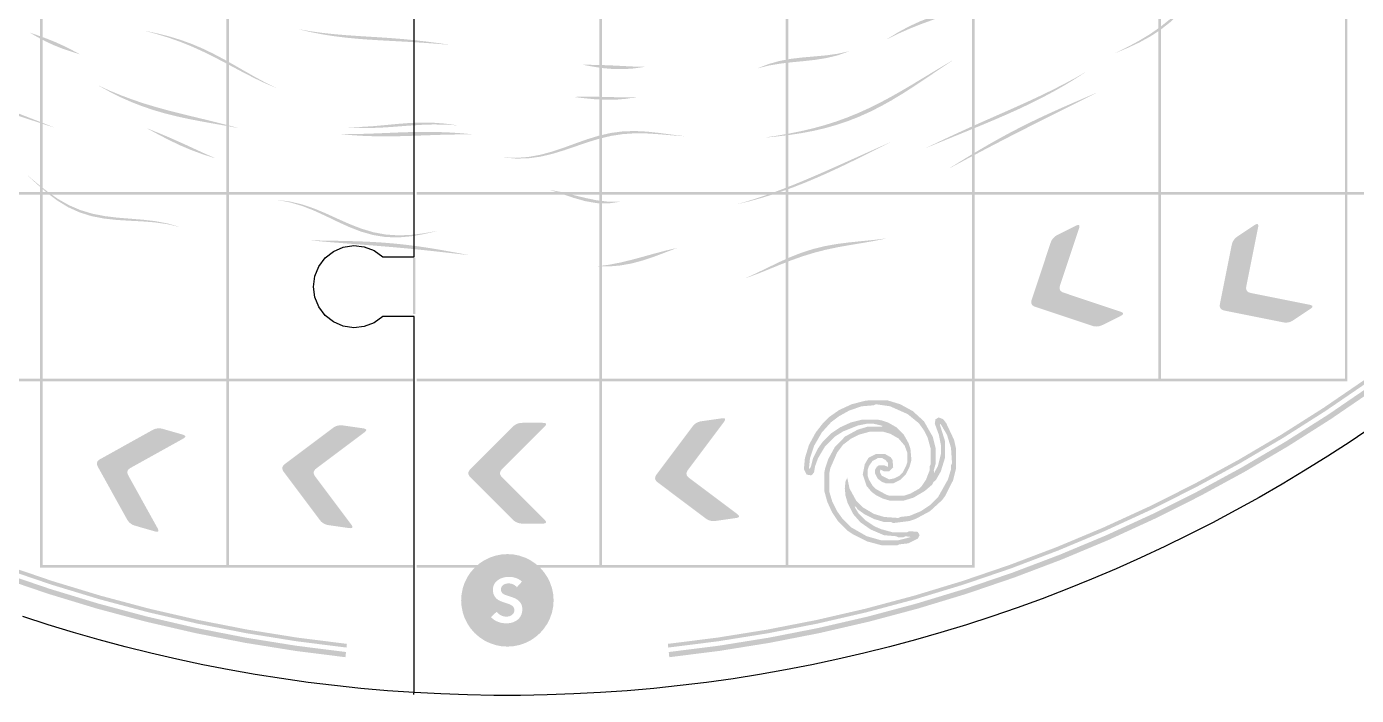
# Model space of a CAD drawing. Header units: millimetres. Extents: x 5 to 723, y 130 to 425.
# Drawn here: x 471.8 to 638.4, y 196.7 to 280.5 of the extents above; entities that cross this region are included whole.
import ezdxf

# ---------------------------------------------------------------- set-up
doc = ezdxf.new("R2010")
doc.units = ezdxf.units.MM
doc.layers.add('CUT', color=1, linetype='Continuous')
doc.layers.add('RASTER', color=7, linetype='Continuous')

msp = doc.modelspace()

# ---------------------------------------------------------------- hatches: boundary and pattern name
at = {"layer": 'RASTER'}
for points in [[(511.714, 201.513), (505.413, 202.307), (499.144, 203.313), (492.912, 204.531), (486.725, 205.959), (480.589, 207.596), (474.513, 209.439), (468.502, 211.487), (462.564, 213.737), (456.706, 216.187), (450.934, 218.834), (445.255, 221.675), (439.675, 224.706), (434.201, 227.924), (428.84, 231.326), (423.596, 234.907), (418.477, 238.664), (413.487, 242.592), (408.634, 246.686), (403.922, 250.943), (399.356, 255.356), (394.943, 259.922), (390.686, 264.634), (386.592, 269.487), (382.664, 274.477), (378.907, 279.596), (375.326, 284.84), (371.924, 290.201), (368.706, 295.675), (365.675, 301.255), (362.834, 306.934), (360.187, 312.706), (357.737, 318.564), (355.487, 324.502), (353.439, 330.513), (351.596, 336.589), (349.959, 342.725), (348.531, 348.912), (347.313, 355.144), (346.307, 361.413), (345.513, 367.714), (346.163, 367.784), (346.954, 361.506), (347.957, 355.258), (349.17, 349.048), (350.593, 342.882), (352.224, 336.768), (354.061, 330.713), (356.102, 324.723), (358.345, 318.806), (360.786, 312.969), (363.424, 307.217), (366.254, 301.557), (369.275, 295.997), (372.482, 290.542), (375.872, 285.199), (379.441, 279.974), (383.185, 274.872), (387.099, 269.9), (391.179, 265.064), (395.42, 260.368), (399.818, 255.818), (404.368, 251.42), (409.064, 247.179), (413.9, 243.099), (418.872, 239.185), (423.974, 235.441), (429.199, 231.872), (434.542, 228.482), (439.997, 225.275), (445.557, 222.254), (451.217, 219.424), (456.969, 216.786), (462.806, 214.345), (468.723, 212.102), (474.713, 210.061), (480.768, 208.224), (486.882, 206.593), (493.048, 205.17), (499.258, 203.957), (505.506, 202.954), (511.784, 202.163)], [(511.845, 202.72), (505.586, 203.509), (499.356, 204.508), (493.165, 205.718), (487.018, 207.137), (480.922, 208.763), (474.885, 210.595), (468.913, 212.63), (463.014, 214.865), (457.193, 217.299), (451.459, 219.929), (445.817, 222.751), (440.273, 225.763), (434.834, 228.96), (429.507, 232.34), (424.298, 235.898), (419.211, 239.631), (414.254, 243.533), (409.432, 247.601), (404.751, 251.83), (400.215, 256.215), (395.83, 260.751), (391.601, 265.432), (387.533, 270.254), (383.631, 275.211), (379.898, 280.298), (376.34, 285.507), (372.96, 290.834), (369.763, 296.273), (366.751, 301.817), (363.929, 307.459), (361.299, 313.193), (358.865, 319.014), (356.63, 324.913), (354.595, 330.885), (352.763, 336.922), (351.137, 343.018), (349.718, 349.165), (348.508, 355.356), (347.509, 361.586), (346.72, 367.845), (347.185, 367.895), (347.971, 361.652), (348.968, 355.438), (350.175, 349.262), (351.59, 343.13), (353.213, 337.05), (355.039, 331.028), (357.069, 325.071), (359.299, 319.187), (361.727, 313.381), (364.35, 307.661), (367.165, 302.032), (370.169, 296.503), (373.359, 291.078), (376.73, 285.764), (380.279, 280.568), (384.002, 275.494), (387.895, 270.549), (391.953, 265.739), (396.171, 261.069), (400.545, 256.545), (405.069, 252.171), (409.739, 247.953), (414.549, 243.895), (419.494, 240.002), (424.568, 236.279), (429.764, 232.73), (435.078, 229.359), (440.503, 226.169), (446.032, 223.165), (451.661, 220.35), (457.381, 217.727), (463.187, 215.299), (469.071, 213.069), (475.028, 211.039), (481.05, 209.213), (487.13, 207.59), (493.262, 206.175), (499.438, 204.968), (505.652, 203.971), (511.895, 203.185)], [(717.28, 367.845), (716.491, 361.586), (715.492, 355.356), (714.282, 349.165), (712.863, 343.018), (711.237, 336.922), (709.405, 330.885), (707.37, 324.913), (705.135, 319.014), (702.701, 313.193), (700.071, 307.459), (697.249, 301.817), (694.237, 296.273), (691.04, 290.834), (687.66, 285.507), (684.102, 280.298), (680.369, 275.211), (676.467, 270.254), (672.399, 265.432), (668.17, 260.751), (663.785, 256.215), (659.249, 251.83), (654.568, 247.601), (649.746, 243.533), (644.789, 239.631), (639.702, 235.898), (634.493, 232.34), (629.166, 228.96), (623.727, 225.763), (618.183, 222.751), (612.541, 219.929), (606.807, 217.299), (600.986, 214.865), (595.087, 212.63), (589.115, 210.595), (583.078, 208.763), (576.982, 207.137), (570.835, 205.718), (564.644, 204.508), (558.414, 203.509), (552.155, 202.72), (552.105, 203.185), (558.348, 203.971), (564.562, 204.968), (570.738, 206.175), (576.87, 207.59), (582.95, 209.213), (588.972, 211.039), (594.929, 213.069), (600.813, 215.299), (606.619, 217.727), (612.339, 220.35), (617.968, 223.165), (623.497, 226.169), (628.922, 229.359), (634.236, 232.73), (639.432, 236.279), (644.506, 240.002), (649.451, 243.895), (654.261, 247.953), (658.931, 252.171), (663.455, 256.545), (667.829, 261.069), (672.047, 265.739), (676.105, 270.549), (679.998, 275.494), (683.721, 280.568), (687.27, 285.764), (690.641, 291.078), (693.831, 296.503), (696.835, 302.032), (699.65, 307.661), (702.273, 313.381), (704.701, 319.187), (706.931, 325.071), (708.961, 331.028), (710.787, 337.05), (712.41, 343.13), (713.825, 349.262), (715.032, 355.438), (716.029, 361.652), (716.815, 367.895)], [(718.487, 367.714), (717.693, 361.413), (716.687, 355.144), (715.469, 348.912), (714.041, 342.725), (712.404, 336.589), (710.561, 330.513), (708.513, 324.502), (706.263, 318.564), (703.813, 312.706), (701.166, 306.934), (698.325, 301.255), (695.294, 295.675), (692.076, 290.201), (688.674, 284.84), (685.093, 279.596), (681.336, 274.477), (677.408, 269.487), (673.314, 264.634), (669.057, 259.922), (664.644, 255.356), (660.078, 250.943), (655.366, 246.686), (650.513, 242.592), (645.523, 238.664), (640.404, 234.907), (635.16, 231.326), (629.799, 227.924), (624.325, 224.706), (618.745, 221.675), (613.066, 218.834), (607.294, 216.187), (601.436, 213.737), (595.498, 211.487), (589.487, 209.439), (583.411, 207.596), (577.275, 205.959), (571.088, 204.531), (564.856, 203.313), (558.587, 202.307), (552.286, 201.513), (552.216, 202.163), (558.494, 202.954), (564.742, 203.957), (570.952, 205.17), (577.118, 206.593), (583.232, 208.224), (589.287, 210.061), (595.277, 212.102), (601.194, 214.345), (607.031, 216.786), (612.783, 219.424), (618.443, 222.254), (624.003, 225.275), (629.458, 228.482), (634.801, 231.872), (640.026, 235.441), (645.128, 239.185), (650.1, 243.099), (654.936, 247.179), (659.632, 251.42), (664.182, 255.818), (668.58, 260.368), (672.821, 265.064), (676.901, 269.9), (680.815, 274.872), (684.559, 279.974), (688.128, 285.199), (691.518, 290.542), (694.725, 295.997), (697.746, 301.557), (700.576, 307.217), (703.214, 312.969), (705.655, 318.806), (707.898, 324.723), (709.939, 330.713), (711.776, 336.768), (713.407, 342.882), (714.83, 349.048), (716.043, 355.258), (717.046, 361.506), (717.837, 367.784)], [(619.393, 285.951), (618.412, 284.664), (617.394, 283.408), (616.315, 282.216), (615.157, 281.116), (613.913, 280.124), (612.582, 279.247), (611.176, 278.477), (609.715, 277.794), (608.221, 277.17), (608.21, 277.186), (609.647, 277.89), (611.057, 278.642), (612.422, 279.463), (613.729, 280.366), (614.971, 281.355), (616.147, 282.427), (617.265, 283.566), (618.336, 284.754), (619.381, 285.965)], [(591.254, 283.336), (589.763, 282.812), (588.269, 282.31), (586.779, 281.814), (585.301, 281.307), (583.842, 280.776), (582.405, 280.205), (580.994, 279.582), (579.608, 278.902), (579.601, 278.919), (580.926, 279.733), (582.282, 280.467), (583.679, 281.112), (585.121, 281.668), (586.608, 282.145), (588.133, 282.566), (589.684, 282.957), (591.244, 283.353)], [(473.462, 282.762), (473.788, 282.762), (473.788, 259.738), (473.462, 259.738)], [(496.812, 282.762), (497.138, 282.762), (497.138, 259.738), (496.812, 259.738)], [(543.512, 282.762), (543.838, 282.762), (543.838, 259.738), (543.512, 259.738)], [(566.862, 282.762), (567.188, 282.762), (567.188, 259.738), (566.862, 259.738)], [(590.212, 282.762), (590.538, 282.762), (590.538, 259.738), (590.212, 259.738)], [(613.562, 282.762), (613.888, 282.762), (613.888, 259.738), (613.562, 259.738)], [(636.912, 282.762), (637.238, 282.762), (637.238, 259.738), (636.912, 259.738)], [(503.067, 272.758), (501.679, 273.351), (500.313, 274.002), (498.966, 274.693), (497.631, 275.401), (496.304, 276.108), (494.976, 276.794), (493.642, 277.443), (492.295, 278.043), (490.93, 278.587), (489.544, 279.074), (488.134, 279.507), (486.703, 279.896), (486.71, 279.913), (488.172, 279.6), (489.607, 279.237), (491.015, 278.812), (492.394, 278.315), (493.747, 277.746), (495.081, 277.109), (496.401, 276.414), (497.716, 275.679), (499.033, 274.923), (500.36, 274.171), (501.705, 273.447), (503.071, 272.776)], [(520.325, 278.507), (520.321, 278.507), (518.885, 278.588), (517.447, 278.665), (516.006, 278.744), (514.563, 278.834), (513.12, 278.945), (511.679, 279.085), (510.242, 279.264), (508.813, 279.489), (507.392, 279.764), (505.984, 280.093), (505.988, 280.111), (507.415, 279.865), (508.851, 279.668), (510.292, 279.513), (511.736, 279.391), (513.18, 279.29), (514.621, 279.2), (516.059, 279.111), (517.493, 279.012), (518.922, 278.897), (520.325, 278.762)], [(478.403, 277.004), (477.322, 277.341), (476.251, 277.707), (475.202, 278.122), (474.181, 278.593), (473.186, 279.117), (472.211, 279.676), (472.22, 279.692), (473.294, 279.317), (474.358, 278.929), (475.402, 278.509), (476.422, 278.046), (477.422, 277.545), (478.411, 277.02)], [(524.613, 278.19), (523.184, 278.31), (521.754, 278.415), (520.325, 278.507), (520.325, 278.762), (520.348, 278.76), (521.771, 278.598), (523.192, 278.413), (524.614, 278.208)], [(574.761, 277.343), (573.402, 276.867), (571.996, 276.526), (570.556, 276.295), (569.099, 276.135), (567.643, 275.996), (566.204, 275.828), (564.792, 275.59), (563.411, 275.252), (563.406, 275.27), (564.737, 275.778), (566.103, 276.16), (567.508, 276.422), (568.947, 276.593), (570.41, 276.718), (571.879, 276.852), (573.334, 277.051), (574.754, 277.36)], [(475.15, 267.841), (473.719, 268.312), (472.28, 268.779), (470.843, 269.259), (469.418, 269.771), (468.014, 270.334), (466.64, 270.959), (465.305, 271.656), (464.012, 272.428), (462.763, 273.273), (461.557, 274.184), (460.388, 275.146), (459.247, 276.145), (459.257, 276.161), (460.447, 275.239), (461.66, 274.35), (462.903, 273.504), (464.177, 272.709), (465.484, 271.969), (466.822, 271.285), (468.186, 270.651), (469.57, 270.059), (470.967, 269.498), (472.368, 268.954), (473.767, 268.412), (475.158, 267.858)], [(549.142, 275.408), (547.888, 275.226), (546.622, 275.132), (545.346, 275.141), (544.063, 275.249), (542.778, 275.437), (541.495, 275.67), (541.494, 275.689), (542.755, 275.669), (544.022, 275.638), (545.294, 275.587), (546.572, 275.52), (547.855, 275.457), (549.139, 275.427)], [(587.724, 276.19), (586.479, 275.36), (585.234, 274.517), (583.984, 273.673), (582.723, 272.838), (581.447, 272.024), (580.151, 271.243), (578.831, 270.506), (577.485, 269.823), (576.113, 269.203), (574.714, 268.649), (573.289, 268.167), (571.841, 267.755), (570.373, 267.411), (568.889, 267.129), (567.393, 266.902), (565.889, 266.72), (564.382, 266.571), (564.377, 266.589), (565.862, 266.818), (567.342, 267.076), (568.814, 267.374), (570.275, 267.717), (571.722, 268.113), (573.152, 268.565), (574.562, 269.075), (575.95, 269.64), (577.318, 270.259), (578.664, 270.926), (579.99, 271.633), (581.299, 272.371), (582.594, 273.132), (583.878, 273.906), (585.157, 274.681), (586.435, 275.451), (587.716, 276.206)], [(604.403, 274.734), (603.076, 273.882), (601.726, 273.067), (600.353, 272.291), (598.961, 271.551), (597.551, 270.845), (596.126, 270.169), (594.689, 269.52), (593.244, 268.892), (591.794, 268.28), (590.341, 267.68), (588.887, 267.085), (587.435, 266.493), (585.985, 265.898), (584.538, 265.299), (584.531, 265.317), (585.944, 265.991), (587.36, 266.656), (588.781, 267.311), (590.206, 267.957), (591.636, 268.595), (593.071, 269.229), (594.507, 269.863), (595.944, 270.502), (597.379, 271.152), (598.807, 271.818), (600.226, 272.506), (601.633, 273.221), (603.023, 273.967), (604.393, 274.749)], [(498.175, 267.781), (496.689, 268.052), (495.196, 268.315), (493.701, 268.583), (492.206, 268.87), (490.718, 269.19), (489.241, 269.554), (487.781, 269.973), (486.342, 270.455), (484.927, 271.003), (483.54, 271.618), (482.181, 272.296), (480.85, 273.031), (480.857, 273.048), (482.235, 272.42), (483.634, 271.843), (485.053, 271.315), (486.489, 270.835), (487.94, 270.397), (489.4, 269.994), (490.867, 269.617), (492.335, 269.257), (493.803, 268.903), (495.268, 268.547), (496.727, 268.181), (498.18, 267.799)], [(548.112, 271.619), (546.839, 271.418), (545.554, 271.308), (544.26, 271.293), (542.961, 271.363), (541.661, 271.492), (540.365, 271.644), (540.363, 271.662), (541.645, 271.681), (542.931, 271.677), (544.222, 271.652), (545.518, 271.621), (546.815, 271.606), (548.109, 271.637)], [(605.766, 272.145), (604.442, 271.476), (603.118, 270.813), (601.795, 270.152), (600.475, 269.493), (599.156, 268.834), (597.84, 268.173), (596.527, 267.51), (595.217, 266.842), (593.91, 266.17), (592.605, 265.492), (591.302, 264.809), (590.001, 264.12), (588.7, 263.426), (587.399, 262.727), (587.392, 262.744), (588.655, 263.525), (589.919, 264.296), (591.185, 265.052), (592.457, 265.792), (593.737, 266.51), (595.027, 267.207), (596.328, 267.881), (597.642, 268.534), (598.969, 269.167), (600.307, 269.782), (601.658, 270.385), (603.017, 270.978), (604.384, 271.568), (605.756, 272.16)], [(520.325, 268.103), (519.656, 268.059), (518.149, 267.943), (516.636, 267.836), (515.122, 267.771), (513.612, 267.775), (512.111, 267.87), (512.114, 267.888), (513.631, 267.9), (515.153, 267.99), (516.673, 268.126), (518.187, 268.27), (519.689, 268.387), (520.325, 268.413)], [(525.598, 268.103), (524.123, 268.194), (522.643, 268.208), (521.154, 268.157), (520.325, 268.103), (520.325, 268.413), (521.18, 268.448), (522.66, 268.429), (524.132, 268.32), (525.599, 268.122)], [(495.347, 263.991), (493.883, 264.456), (492.441, 264.986), (491.023, 265.586), (489.631, 266.25), (488.259, 266.962), (486.901, 267.693), (486.908, 267.711), (488.323, 267.137), (489.732, 266.543), (491.136, 265.922), (492.536, 265.281), (493.939, 264.634), (495.353, 264.009)], [(520.325, 266.795), (520.147, 266.788), (518.635, 266.743), (517.12, 266.718), (515.604, 266.725), (514.089, 266.77), (512.577, 266.863), (511.071, 267.008), (511.074, 267.027), (512.601, 267.01), (514.129, 267.037), (515.654, 267.09), (517.174, 267.155), (518.687, 267.217), (520.194, 267.263), (520.325, 267.264)], [(527.645, 266.958), (526.153, 266.963), (524.659, 266.94), (523.16, 266.897), (521.656, 266.843), (520.325, 266.795), (520.325, 267.264), (521.693, 267.281), (523.186, 267.265), (524.675, 267.209), (526.161, 267.112), (527.645, 266.977)], [(554.131, 266.735), (552.577, 266.849), (551.03, 266.983), (549.496, 267.082), (547.981, 267.099), (546.485, 267.003), (545.005, 266.779), (543.535, 266.431), (542.068, 265.985), (540.597, 265.482), (539.116, 264.976), (537.623, 264.522), (536.117, 264.172), (534.6, 263.967), (533.078, 263.934), (531.556, 264.076), (531.556, 264.095), (533.077, 264.029), (534.597, 264.135), (536.109, 264.406), (537.61, 264.813), (539.097, 265.312), (540.571, 265.85), (542.037, 266.368), (543.499, 266.813), (544.966, 267.145), (546.445, 267.338), (547.943, 267.389), (549.462, 267.314), (551.003, 267.149), (552.561, 266.943), (554.128, 266.753)], [(579.993, 265.973), (578.685, 265.322), (577.374, 264.668), (576.059, 264.016), (574.738, 263.37), (573.408, 262.736), (572.069, 262.118), (570.72, 261.522), (569.358, 260.951), (567.985, 260.41), (566.599, 259.902), (565.201, 259.43), (563.791, 258.997), (562.37, 258.604), (560.938, 258.251), (560.934, 258.269), (562.35, 258.685), (563.756, 259.138), (565.151, 259.625), (566.535, 260.14), (567.908, 260.681), (569.273, 261.242), (570.628, 261.819), (571.977, 262.408), (573.32, 263.004), (574.657, 263.604), (575.992, 264.205), (577.324, 264.804), (578.655, 265.4), (579.986, 265.99)], [(490.863, 255.389), (489.367, 255.735), (487.824, 255.952), (486.242, 256.076), (484.636, 256.157), (483.025, 256.257), (481.433, 256.433), (479.882, 256.738), (478.392, 257.206), (476.973, 257.853), (475.63, 258.67), (474.356, 259.629), (473.135, 260.683), (471.942, 261.776), (471.95, 261.793), (473.173, 260.767), (474.422, 259.776), (475.719, 258.874), (477.079, 258.103), (478.508, 257.489), (480.002, 257.039), (481.549, 256.735), (483.132, 256.543), (484.728, 256.413), (486.315, 256.286), (487.875, 256.105), (489.395, 255.823), (490.869, 255.407)], [(546.102, 258.528), (544.672, 258.324), (543.22, 258.356), (541.754, 258.606), (540.287, 259.021), (538.826, 259.519), (537.378, 259.999), (537.378, 260.018), (538.814, 259.734), (540.264, 259.381), (541.723, 259.018), (543.189, 258.715), (544.651, 258.539), (546.1, 258.546)], [(450.112, 259.738), (473.788, 259.738), (473.788, 259.412), (450.112, 259.412)], [(473.462, 259.738), (497.138, 259.738), (497.138, 259.412), (473.462, 259.412)], [(473.462, 259.412), (473.788, 259.412), (473.788, 236.388), (473.462, 236.388)], [(496.812, 259.738), (520.162, 259.738), (520.162, 259.412), (496.812, 259.412)], [(496.812, 259.412), (497.138, 259.412), (497.138, 236.388), (496.812, 236.388)], [(520.325, 254.271), (519.912, 254.2), (518.32, 254.066), (516.741, 254.116), (515.184, 254.363), (513.655, 254.798), (512.152, 255.382), (510.674, 256.06), (509.21, 256.766), (507.751, 257.435), (506.281, 258.008), (504.79, 258.448), (503.27, 258.739), (503.274, 258.757), (504.812, 258.55), (506.317, 258.189), (507.797, 257.685), (509.264, 257.073), (510.73, 256.406), (512.207, 255.749), (513.705, 255.165), (515.228, 254.711), (516.776, 254.425), (518.346, 254.319), (519.929, 254.383), (520.325, 254.432)], [(520.629, 259.738), (543.838, 259.738), (543.838, 259.412), (520.629, 259.412)], [(543.512, 259.738), (567.188, 259.738), (567.188, 259.412), (543.512, 259.412)], [(543.512, 259.412), (543.838, 259.412), (543.838, 236.388), (543.512, 236.388)], [(566.862, 259.738), (590.538, 259.738), (590.538, 259.412), (566.862, 259.412)], [(566.862, 259.412), (567.188, 259.412), (567.188, 236.388), (566.862, 236.388)], [(590.212, 259.738), (613.888, 259.738), (613.888, 259.412), (590.212, 259.412)], [(590.212, 259.412), (590.538, 259.412), (590.538, 236.388), (590.212, 236.388)], [(613.562, 259.738), (637.238, 259.738), (637.238, 259.412), (613.562, 259.412)], [(613.562, 259.412), (613.888, 259.412), (613.888, 236.388), (613.562, 236.388)], [(636.912, 259.738), (660.588, 259.738), (660.588, 259.412), (636.912, 259.412)], [(636.912, 259.412), (637.238, 259.412), (637.238, 236.388), (636.912, 236.388)], [(608.8, 244.78), (608.946, 244.723), (609.051, 244.663), (609.116, 244.601), (609.141, 244.535), (609.126, 244.467), (609.07, 244.396), (608.974, 244.322), (608.838, 244.245), (606.54, 243.096), (606.383, 243.027), (606.225, 242.973), (606.065, 242.937), (605.904, 242.917), (605.742, 242.914), (605.579, 242.927), (605.415, 242.958), (605.249, 243.005), (598.12, 245.381), (597.968, 245.443), (597.843, 245.52), (597.746, 245.61), (597.677, 245.713), (597.635, 245.831), (597.621, 245.963), (597.635, 246.108), (597.677, 246.267), (600.053, 253.396), (600.115, 253.557), (600.189, 253.707), (600.276, 253.846), (600.376, 253.973), (600.488, 254.09), (600.613, 254.196), (600.751, 254.291), (600.901, 254.374), (603.199, 255.523), (603.342, 255.586), (603.459, 255.619), (603.549, 255.62), (603.613, 255.592), (603.651, 255.533), (603.661, 255.443), (603.646, 255.323), (603.604, 255.172), (601.227, 248.042), (601.186, 247.883), (601.172, 247.738), (601.186, 247.606), (601.227, 247.489), (601.296, 247.385), (601.393, 247.295), (601.518, 247.219), (601.67, 247.156)], [(632.484, 245.641), (632.636, 245.603), (632.749, 245.557), (632.821, 245.503), (632.854, 245.441), (632.847, 245.371), (632.801, 245.294), (632.714, 245.208), (632.588, 245.115), (630.451, 243.691), (630.304, 243.602), (630.153, 243.529), (630, 243.473), (629.843, 243.433), (629.682, 243.41), (629.519, 243.404), (629.352, 243.413), (629.182, 243.439), (621.813, 244.913), (621.654, 244.956), (621.521, 245.016), (621.413, 245.093), (621.332, 245.188), (621.276, 245.3), (621.246, 245.428), (621.242, 245.574), (621.263, 245.737), (622.737, 253.106), (622.778, 253.273), (622.833, 253.431), (622.903, 253.58), (622.986, 253.719), (623.083, 253.848), (623.194, 253.969), (623.318, 254.08), (623.457, 254.182), (625.594, 255.607), (625.729, 255.687), (625.841, 255.734), (625.93, 255.747), (625.997, 255.726), (626.042, 255.672), (626.063, 255.584), (626.063, 255.463), (626.04, 255.308), (624.566, 247.939), (624.544, 247.776), (624.549, 247.63), (624.579, 247.501), (624.635, 247.39), (624.716, 247.295), (624.824, 247.218), (624.957, 247.158), (625.115, 247.115)], [(520.325, 252.598), (519.528, 252.676), (518.021, 252.815), (516.512, 252.945), (515.001, 253.068), (513.488, 253.185), (511.973, 253.302), (510.455, 253.421), (508.937, 253.547), (507.417, 253.686), (507.421, 253.705), (508.958, 253.672), (510.491, 253.646), (512.019, 253.615), (513.541, 253.57), (515.056, 253.503), (516.565, 253.407), (518.069, 253.277), (519.569, 253.113), (520.325, 253.013)], [(523.103, 254.84), (521.51, 254.477), (520.325, 254.271), (520.325, 254.432), (521.518, 254.58), (523.105, 254.859)], [(579.397, 253.92), (577.896, 253.615), (576.385, 253.354), (574.875, 253.105), (573.376, 252.837), (571.894, 252.525), (570.432, 252.15), (568.99, 251.706), (567.563, 251.199), (566.145, 250.643), (564.729, 250.065), (563.305, 249.496), (561.867, 248.968), (561.863, 248.986), (563.274, 249.631), (564.671, 250.31), (566.061, 250.981), (567.457, 251.607), (568.867, 252.159), (570.3, 252.616), (571.761, 252.974), (573.252, 253.241), (574.77, 253.436), (576.306, 253.593), (577.851, 253.747), (579.391, 253.937)], [(527.069, 251.862), (525.558, 252.034), (524.049, 252.204), (522.542, 252.37), (521.035, 252.528), (520.325, 252.598), (520.325, 253.013), (521.067, 252.915), (522.564, 252.686), (524.063, 252.432), (525.564, 252.16), (527.07, 251.88)], [(553.2, 252.723), (551.816, 252.198), (550.426, 251.672), (549.022, 251.197), (547.601, 250.814), (546.163, 250.555), (544.71, 250.431), (543.247, 250.437), (543.246, 250.455), (544.691, 250.64), (546.126, 250.916), (547.551, 251.259), (548.967, 251.641), (550.377, 252.032), (551.786, 252.405), (553.197, 252.741)], [(520.162, 251.473), (520.488, 251.473), (520.488, 244.468), (520.162, 244.468)], [(450.112, 236.388), (473.788, 236.388), (473.788, 236.062), (450.112, 236.062)], [(473.462, 236.388), (497.138, 236.388), (497.138, 236.062), (473.462, 236.062)], [(473.462, 236.062), (473.788, 236.062), (473.788, 213.038), (473.462, 213.038)], [(496.812, 236.388), (520.162, 236.388), (520.162, 236.062), (496.812, 236.062)], [(496.812, 236.062), (497.138, 236.062), (497.138, 213.038), (496.812, 213.038)], [(520.629, 236.388), (543.838, 236.388), (543.838, 236.062), (520.629, 236.062)], [(543.512, 236.388), (567.188, 236.388), (567.188, 236.062), (543.512, 236.062)], [(543.512, 236.062), (543.838, 236.062), (543.838, 213.038), (543.512, 213.038)], [(566.862, 236.388), (590.538, 236.388), (590.538, 236.062), (566.862, 236.062)], [(566.862, 236.062), (567.188, 236.062), (567.188, 213.038), (566.862, 213.038)], [(590.212, 236.388), (613.888, 236.388), (613.888, 236.062), (590.212, 236.062)], [(590.212, 236.062), (590.538, 236.062), (590.538, 213.038), (590.212, 213.038)], [(613.562, 236.388), (637.238, 236.388), (637.238, 236.062), (613.562, 236.062)], [(488.167, 217.689), (488.236, 217.549), (488.274, 217.433), (488.28, 217.343), (488.254, 217.278), (488.196, 217.238), (488.107, 217.223), (487.986, 217.234), (487.834, 217.269), (485.364, 217.975), (485.201, 218.03), (485.048, 218.097), (484.906, 218.178), (484.774, 218.272), (484.652, 218.379), (484.541, 218.5), (484.441, 218.633), (484.35, 218.78), (480.701, 225.349), (480.631, 225.498), (480.59, 225.638), (480.58, 225.77), (480.599, 225.893), (480.648, 226.008), (480.726, 226.114), (480.835, 226.212), (480.973, 226.301), (487.542, 229.951), (487.696, 230.028), (487.852, 230.088), (488.01, 230.131), (488.17, 230.158), (488.332, 230.168), (488.495, 230.162), (488.661, 230.139), (488.828, 230.099), (491.298, 229.393), (491.446, 229.343), (491.554, 229.288), (491.622, 229.228), (491.65, 229.164), (491.637, 229.095), (491.585, 229.021), (491.492, 228.943), (491.359, 228.86), (484.79, 225.211), (484.652, 225.122), (484.543, 225.024), (484.464, 224.918), (484.416, 224.803), (484.396, 224.679), (484.407, 224.548), (484.447, 224.407), (484.518, 224.258)], [(512.423, 218.143), (512.511, 218.013), (512.564, 217.904), (512.582, 217.815), (512.565, 217.747), (512.514, 217.7), (512.427, 217.673), (512.306, 217.667), (512.15, 217.681), (509.608, 218.045), (509.439, 218.077), (509.278, 218.123), (509.126, 218.184), (508.982, 218.259), (508.848, 218.349), (508.721, 218.453), (508.603, 218.571), (508.494, 218.704), (503.985, 224.716), (503.895, 224.854), (503.836, 224.988), (503.808, 225.117), (503.81, 225.241), (503.843, 225.362), (503.906, 225.478), (504, 225.59), (504.125, 225.697), (510.137, 230.206), (510.279, 230.303), (510.425, 230.383), (510.576, 230.448), (510.731, 230.496), (510.889, 230.528), (511.052, 230.544), (511.22, 230.544), (511.391, 230.527), (513.934, 230.164), (514.087, 230.134), (514.202, 230.094), (514.277, 230.044), (514.313, 229.984), (514.311, 229.914), (514.268, 229.834), (514.187, 229.744), (514.067, 229.644), (508.055, 225.135), (507.93, 225.028), (507.836, 224.917), (507.772, 224.8), (507.739, 224.68), (507.737, 224.555), (507.766, 224.426), (507.825, 224.293), (507.915, 224.155)], [(536.642, 218.741), (536.747, 218.625), (536.815, 218.524), (536.845, 218.439), (536.838, 218.369), (536.794, 218.315), (536.712, 218.276), (536.593, 218.253), (536.437, 218.246), (533.868, 218.246), (533.696, 218.253), (533.531, 218.276), (533.371, 218.315), (533.219, 218.369), (533.073, 218.439), (532.933, 218.524), (532.799, 218.625), (532.672, 218.741), (527.358, 224.055), (527.25, 224.179), (527.173, 224.302), (527.126, 224.426), (527.111, 224.55), (527.126, 224.674), (527.173, 224.798), (527.25, 224.921), (527.358, 225.045), (532.672, 230.359), (532.799, 230.475), (532.933, 230.576), (533.073, 230.661), (533.219, 230.731), (533.371, 230.785), (533.531, 230.824), (533.696, 230.847), (533.868, 230.855), (536.437, 230.855), (536.593, 230.847), (536.712, 230.824), (536.794, 230.785), (536.838, 230.731), (536.845, 230.661), (536.815, 230.576), (536.747, 230.475), (536.642, 230.359), (531.328, 225.045), (531.219, 224.921), (531.142, 224.798), (531.096, 224.674), (531.08, 224.55), (531.096, 224.426), (531.142, 224.302), (531.219, 224.179), (531.328, 224.055)], [(560.767, 219.456), (560.887, 219.356), (560.968, 219.266), (561.011, 219.186), (561.013, 219.116), (560.977, 219.056), (560.902, 219.006), (560.787, 218.966), (560.634, 218.936), (558.091, 218.573), (557.92, 218.556), (557.752, 218.556), (557.589, 218.572), (557.431, 218.604), (557.276, 218.652), (557.125, 218.717), (556.979, 218.797), (556.837, 218.894), (550.825, 223.403), (550.7, 223.51), (550.606, 223.622), (550.543, 223.738), (550.51, 223.859), (550.508, 223.983), (550.536, 224.112), (550.595, 224.246), (550.685, 224.384), (555.194, 230.396), (555.303, 230.529), (555.421, 230.647), (555.548, 230.751), (555.682, 230.841), (555.826, 230.916), (555.978, 230.977), (556.139, 231.023), (556.308, 231.055), (558.85, 231.419), (559.006, 231.433), (559.127, 231.427), (559.214, 231.4), (559.265, 231.353), (559.282, 231.285), (559.264, 231.196), (559.211, 231.087), (559.123, 230.957), (554.615, 224.945), (554.525, 224.807), (554.466, 224.674), (554.437, 224.545), (554.439, 224.42), (554.472, 224.3), (554.536, 224.183), (554.63, 224.072), (554.755, 223.965)], [(473.462, 213.038), (497.138, 213.038), (497.138, 212.712), (473.462, 212.712)], [(496.812, 213.038), (520.162, 213.038), (520.162, 212.712), (496.812, 212.712)], [(520.629, 213.038), (543.838, 213.038), (543.838, 212.712), (520.629, 212.712)], [(543.512, 213.038), (567.188, 213.038), (567.188, 212.712), (543.512, 212.712)], [(566.862, 213.038), (590.538, 213.038), (590.538, 212.712), (566.862, 212.712)]]:
    msp.add_hatch(color=7, dxfattribs=at).paths.add_polyline_path(points)
h = msp.add_hatch(color=7, dxfattribs=at)
h.paths.add_polyline_path([(576.938, 233.648), (579.568, 233.686), (581.221, 233.178), (582.784, 232.326), (584.182, 231.056), (585.287, 229.111), (585.669, 227.586), (585.669, 225.807), (585.415, 224.917), (585.453, 224.574), (585.923, 225.425), (586.304, 226.951), (586.304, 228.094), (586.05, 229.365), (585.542, 230.763), (585.631, 231.31), (586.05, 231.526), (586.596, 231.31), (586.978, 230.801), (587.956, 228.73), (588.21, 227.586), (588.21, 225.171), (587.829, 223.646), (586.851, 221.702), (586.469, 221.193), (584.944, 219.795), (583.127, 218.817), (582.364, 218.563), (580.331, 218.309), (580.077, 218.436), (579.187, 218.436), (577.916, 218.817), (576.734, 219.414), (575.845, 220.05), (575.667, 220.38), (575.502, 220.342), (575.972, 219.541), (576.861, 218.652), (578.005, 217.889), (578.806, 217.546), (580.204, 217.165), (582.11, 217.165), (582.364, 217.292), (583.419, 217.203), (583.635, 216.783), (583.419, 216.364), (582.237, 215.767), (581.094, 215.64), (580.839, 215.513), (578.933, 215.513), (577.027, 216.021), (575.336, 216.872), (574.574, 217.381), (573.43, 218.525), (572.668, 219.668), (572.07, 220.977), (571.689, 222.375), (571.689, 224.536), (571.816, 225.171), (572.197, 226.315), (573.049, 227.878), (574.32, 229.149), (575.883, 230.001), (577.154, 230.382), (578.933, 230.382), (579.022, 230.471), (577.789, 230.763), (577.154, 230.763), (575.883, 230.509), (574.066, 229.785), (573.049, 229.149), (571.778, 227.878), (570.926, 226.442), (570.545, 225.425), (570.418, 224.663), (570.202, 224.371), (570.037, 224.282), (569.49, 224.371), (569.147, 225.044), (569.274, 226.442), (569.783, 228.094), (570.634, 229.658), (571.524, 230.801), (572.286, 231.564), (573.557, 232.453), (575.12, 233.178)])
h.paths.add_polyline_path([(578.17, 233.178), (577.916, 233.051), (576.391, 232.924), (574.866, 232.415), (573.557, 231.691), (572.54, 230.928), (571.397, 229.658), (570.418, 227.967), (569.91, 226.442), (569.783, 225.171), (569.872, 225.082), (570.037, 225.425), (570.291, 226.442), (570.888, 227.624), (571.524, 228.514), (572.54, 229.53), (573.684, 230.293), (574.993, 230.89), (576.518, 231.272), (578.298, 231.272), (578.933, 231.144), (579.696, 230.89), (580.75, 230.293), (581.64, 229.403), (582.237, 228.349), (582.491, 227.586), (582.619, 226.188), (582.364, 225.298), (581.894, 224.371), (581.259, 223.735), (580.331, 223.265), (579.441, 223.265), (578.895, 223.481), (578.387, 223.862), (578.043, 224.536), (578.043, 224.917), (578.259, 225.337), (578.552, 225.553), (579.187, 225.553), (579.657, 225.337), (579.696, 225.807), (579.352, 226.226), (578.933, 226.442), (578.425, 226.442), (577.751, 226.099), (577.281, 225.425), (577.154, 225.044), (577.154, 224.155), (577.281, 223.773), (577.751, 222.973), (578.132, 222.591), (579.441, 221.867), (579.823, 221.74), (581.729, 221.74), (582.491, 221.994), (583.546, 222.591), (583.928, 222.973), (584.436, 223.735), (584.906, 224.917), (584.906, 225.425), (585.033, 225.68), (585.033, 227.586), (584.652, 228.984), (584.182, 229.912), (583.546, 230.801), (582.148, 231.945), (579.95, 232.924)], flags=0)
h.paths.add_polyline_path([(586.266, 230.725), (586.177, 230.636), (586.812, 228.603), (586.812, 226.442), (586.304, 224.79), (585.707, 223.735), (585.376, 223.43), (585.198, 223.1), (584.309, 222.337), (582.873, 221.486), (581.602, 221.104), (579.95, 221.104), (579.06, 221.359), (578.132, 221.829), (577.624, 222.21), (576.989, 222.973), (576.518, 224.409), (576.772, 225.68), (577.243, 226.48), (578.17, 226.951), (579.314, 226.951), (580.039, 226.531), (580.242, 226.226), (580.331, 225.298), (579.823, 224.79), (579.187, 224.79), (578.717, 225.006), (578.679, 224.663), (578.895, 224.244), (579.823, 223.773), (580.458, 223.9), (581.132, 224.244), (581.513, 224.625), (581.983, 225.553), (582.11, 225.934), (582.11, 227.078), (581.767, 228.005), (581.005, 228.895), (579.95, 229.492), (579.06, 229.747), (577.408, 229.747), (576.01, 229.365), (575.082, 228.895), (574.066, 228.132), (573.303, 227.116), (572.451, 225.171), (572.324, 224.536), (572.324, 222.248), (572.706, 220.977), (573.303, 219.795), (573.938, 218.906), (575.082, 217.762), (577.027, 216.656), (578.806, 216.148), (580.966, 216.148), (582.58, 216.567), (581.856, 216.656), (581.602, 216.529), (580.966, 216.529), (580.712, 216.656), (579.187, 216.783), (577.497, 217.508), (576.226, 218.398), (575.336, 219.414), (574.612, 220.85), (574.358, 221.74), (574.269, 222.668), (574.358, 223.519), (574.574, 223.989), (574.866, 222.63), (575.718, 221.066), (576.48, 220.304), (577.916, 219.452), (579.187, 219.071), (580.966, 218.944), (581.221, 219.071), (582.364, 219.198), (583.8, 219.795), (584.944, 220.558), (585.961, 221.575), (587.194, 223.773), (587.575, 225.044), (587.575, 225.553), (587.702, 225.807), (587.575, 227.713), (587.067, 229.365)], flags=0)
h = msp.add_hatch(color=7, dxfattribs=at)
h.paths.add_polyline_path([(537.791, 208.632), (537.741, 207.877), (537.593, 207.134), (537.35, 206.416), (537.015, 205.737), (536.594, 205.107), (536.095, 204.538), (535.525, 204.038), (534.895, 203.617), (534.216, 203.282), (533.499, 203.039), (532.756, 202.891), (532, 202.842), (531.244, 202.891), (530.501, 203.039), (529.784, 203.282), (529.105, 203.617), (528.475, 204.038), (527.905, 204.538), (527.406, 205.107), (526.985, 205.737), (526.65, 206.416), (526.407, 207.134), (526.259, 207.877), (526.209, 208.632), (526.259, 209.388), (526.407, 210.131), (526.65, 210.848), (526.985, 211.528), (527.406, 212.158), (527.905, 212.727), (528.475, 213.227), (529.105, 213.647), (529.784, 213.982), (530.501, 214.226), (531.244, 214.374), (532, 214.423), (532.756, 214.374), (533.499, 214.226), (534.216, 213.982), (534.895, 213.647), (535.525, 213.227), (536.095, 212.727), (536.594, 212.158), (537.015, 211.528), (537.35, 210.848), (537.593, 210.131), (537.741, 209.388)])
h.paths.add_polyline_path([(533.188, 210.274), (533.829, 210.978), (533.747, 211.05), (533.662, 211.117), (533.573, 211.18), (533.48, 211.238), (533.384, 211.291), (533.285, 211.34), (533.182, 211.384), (533.075, 211.423), (532.967, 211.458), (532.859, 211.488), (532.751, 211.514), (532.644, 211.535), (532.537, 211.551), (532.431, 211.563), (532.325, 211.57), (532.219, 211.572), (532.125, 211.57), (532.032, 211.566), (531.939, 211.558), (531.847, 211.547), (531.754, 211.534), (531.663, 211.517), (531.571, 211.497), (531.48, 211.474), (531.39, 211.448), (531.303, 211.419), (531.218, 211.387), (531.136, 211.351), (531.056, 211.312), (530.979, 211.27), (530.904, 211.225), (530.831, 211.177), (530.762, 211.126), (530.695, 211.071), (530.633, 211.013), (530.573, 210.951), (530.517, 210.887), (530.465, 210.819), (530.416, 210.747), (530.37, 210.673), (530.329, 210.595), (530.293, 210.513), (530.263, 210.428), (530.238, 210.339), (530.219, 210.246), (530.205, 210.15), (530.197, 210.05), (530.194, 209.946), (530.196, 209.85), (530.202, 209.758), (530.212, 209.671), (530.225, 209.587), (530.243, 209.508), (530.264, 209.432), (530.29, 209.361), (530.319, 209.293), (530.352, 209.229), (530.386, 209.167), (530.423, 209.108), (530.463, 209.052), (530.505, 208.998), (530.549, 208.946), (530.595, 208.898), (530.644, 208.851), (530.694, 208.807), (530.746, 208.766), (530.8, 208.726), (530.856, 208.689), (530.913, 208.654), (530.971, 208.621), (531.031, 208.591), (531.093, 208.562), (531.156, 208.535), (531.218, 208.509), (531.281, 208.484), (531.343, 208.46), (531.406, 208.437), (531.468, 208.416), (531.531, 208.394), (531.593, 208.374), (531.658, 208.353), (531.721, 208.332), (531.784, 208.311), (531.846, 208.29), (531.907, 208.27), (531.967, 208.25), (532.027, 208.23), (532.086, 208.21), (532.144, 208.19), (532.199, 208.169), (532.253, 208.148), (532.305, 208.125), (532.355, 208.102), (532.403, 208.078), (532.449, 208.053), (532.493, 208.027), (532.534, 208), (532.574, 207.971), (532.612, 207.942), (532.647, 207.911), (532.68, 207.879), (532.711, 207.846), (532.74, 207.812), (532.766, 207.776), (532.79, 207.739), (532.811, 207.699), (532.828, 207.658), (532.842, 207.613), (532.853, 207.567), (532.861, 207.518), (532.866, 207.466), (532.868, 207.413), (532.866, 207.357), (532.862, 207.304), (532.855, 207.253), (532.845, 207.205), (532.833, 207.159), (532.817, 207.115), (532.799, 207.073), (532.778, 207.034), (532.755, 206.996), (532.729, 206.961), (532.703, 206.927), (532.674, 206.894), (532.644, 206.863), (532.612, 206.834), (532.579, 206.806), (532.543, 206.78), (532.507, 206.755), (532.469, 206.733), (532.43, 206.712), (532.39, 206.693), (532.349, 206.676), (532.307, 206.66), (532.263, 206.647), (532.219, 206.635), (532.174, 206.625), (532.129, 206.616), (532.085, 206.609), (532.041, 206.603), (531.997, 206.598), (531.954, 206.595), (531.91, 206.593), (531.867, 206.592), (531.785, 206.595), (531.702, 206.602), (531.619, 206.615), (531.536, 206.633), (531.452, 206.656), (531.368, 206.684), (531.284, 206.718), (531.199, 206.756), (531.116, 206.799), (531.037, 206.846), (530.963, 206.896), (530.893, 206.95), (530.827, 207.007), (530.766, 207.068), (530.708, 207.133), (530.655, 207.202), (529.952, 206.545), (530.037, 206.45), (530.128, 206.362), (530.224, 206.279), (530.327, 206.202), (530.436, 206.131), (530.55, 206.067), (530.67, 206.008), (530.796, 205.955), (530.925, 205.908), (531.056, 205.868), (531.186, 205.833), (531.318, 205.805), (531.45, 205.784), (531.583, 205.768), (531.717, 205.759), (531.851, 205.756), (531.952, 205.757), (532.052, 205.762), (532.151, 205.771), (532.248, 205.783), (532.344, 205.798), (532.439, 205.817), (532.533, 205.839), (532.625, 205.865), (532.716, 205.894), (532.803, 205.927), (532.888, 205.962), (532.969, 206.002), (533.048, 206.045), (533.124, 206.091), (533.197, 206.14), (533.266, 206.193), (533.333, 206.25), (533.396, 206.31), (533.456, 206.373), (533.513, 206.441), (533.566, 206.511), (533.615, 206.585), (533.661, 206.663), (533.704, 206.744), (533.743, 206.829), (533.776, 206.918), (533.804, 207.01), (533.827, 207.105), (533.845, 207.204), (533.858, 207.307), (533.866, 207.413), (533.868, 207.522), (533.866, 207.622), (533.859, 207.717), (533.847, 207.809), (533.83, 207.896), (533.809, 207.979), (533.783, 208.057), (533.752, 208.132), (533.716, 208.202), (533.677, 208.269), (533.634, 208.333), (533.59, 208.394), (533.542, 208.453), (533.492, 208.508), (533.439, 208.56), (533.383, 208.609), (533.325, 208.656), (533.265, 208.7), (533.203, 208.741), (533.14, 208.781), (533.075, 208.818), (533.009, 208.853), (532.941, 208.886), (532.872, 208.917), (532.801, 208.945), (532.73, 208.972), (532.66, 208.998), (532.59, 209.024), (532.521, 209.049), (532.452, 209.073), (532.384, 209.096), (532.317, 209.119), (532.25, 209.141), (532.192, 209.158), (532.135, 209.176), (532.08, 209.193), (532.025, 209.211), (531.972, 209.229), (531.92, 209.246), (531.87, 209.264), (531.82, 209.281), (531.772, 209.299), (531.726, 209.318), (531.682, 209.337), (531.639, 209.358), (531.599, 209.378), (531.56, 209.4), (531.523, 209.422), (531.488, 209.445), (531.455, 209.47), (531.423, 209.495), (531.394, 209.521), (531.366, 209.549), (531.34, 209.578), (531.316, 209.608), (531.293, 209.64), (531.273, 209.672), (531.255, 209.706), (531.239, 209.742), (531.225, 209.78), (531.214, 209.819), (531.206, 209.86), (531.2, 209.902), (531.196, 209.947), (531.195, 209.993), (531.196, 210.043), (531.2, 210.091), (531.207, 210.137), (531.217, 210.181), (531.23, 210.224), (531.245, 210.265), (531.264, 210.304), (531.285, 210.341), (531.308, 210.376), (531.333, 210.409), (531.359, 210.441), (531.387, 210.472), (531.417, 210.5), (531.448, 210.527), (531.481, 210.552), (531.515, 210.575), (531.551, 210.597), (531.588, 210.617), (531.625, 210.636), (531.664, 210.653), (531.703, 210.669), (531.744, 210.684), (531.786, 210.697), (531.828, 210.708), (531.871, 210.718), (531.914, 210.727), (531.957, 210.734), (532, 210.74), (532.043, 210.745), (532.086, 210.748), (532.129, 210.75), (532.172, 210.751), (532.244, 210.749), (532.316, 210.742), (532.388, 210.732), (532.46, 210.717), (532.532, 210.698), (532.604, 210.674), (532.675, 210.646), (532.747, 210.614), (532.816, 210.579), (532.881, 210.542), (532.942, 210.502), (533, 210.461), (533.053, 210.417), (533.102, 210.372), (533.147, 210.324), (533.188, 210.274)], flags=0)

# ---------------------------------------------------------------- linework, layer by layer
at = {"layer": 'CUT'}
for points in [[(520.302, 196.848), (520.325, 197.221), (520.325, 244.164), (516.379, 244.164), (515.306, 243.387), (514.071, 242.909), (512.754, 242.764), (511.444, 242.96), (510.227, 243.485), (509.186, 244.303), (508.388, 245.36), (507.887, 246.586), (507.716, 247.9), (507.887, 249.214), (508.388, 250.44), (509.186, 251.497), (510.227, 252.315), (511.444, 252.84), (512.754, 253.036), (514.071, 252.891), (515.306, 252.413), (516.379, 251.636), (520.325, 251.636), (520.325, 290.864)], [(640.333, 230.363), (637.566, 228.496), (634.766, 226.678), (631.935, 224.909), (629.073, 223.19), (626.182, 221.521), (623.262, 219.903), (620.315, 218.335), (617.34, 216.82), (614.34, 215.357), (611.314, 213.946), (608.264, 212.588), (605.191, 211.284), (602.096, 210.033), (598.979, 208.837), (595.842, 207.696), (592.686, 206.609), (589.511, 205.577), (586.318, 204.601), (583.109, 203.681), (579.885, 202.817), (576.646, 202.01), (573.393, 201.259), (570.127, 200.565), (566.85, 199.928), (563.563, 199.349), (560.266, 198.827), (556.96, 198.362), (553.646, 197.955), (550.326, 197.607), (547.001, 197.316), (543.671, 197.083), (540.337, 196.908), (537.001, 196.792), (533.663, 196.734), (530.324, 196.734), (526.987, 196.792), (523.65, 196.909), (520.317, 197.084), (516.986, 197.317), (513.661, 197.608), (510.341, 197.957), (507.027, 198.364), (503.722, 198.828), (500.424, 199.351), (497.137, 199.931), (493.86, 200.568), (490.595, 201.262), (487.342, 202.013), (484.103, 202.821), (480.878, 203.685), (477.669, 204.605), (474.477, 205.581), (471.302, 206.613)]]:
    msp.add_lwpolyline(points, dxfattribs=at)

doc.saveas('drawing.dxf')
